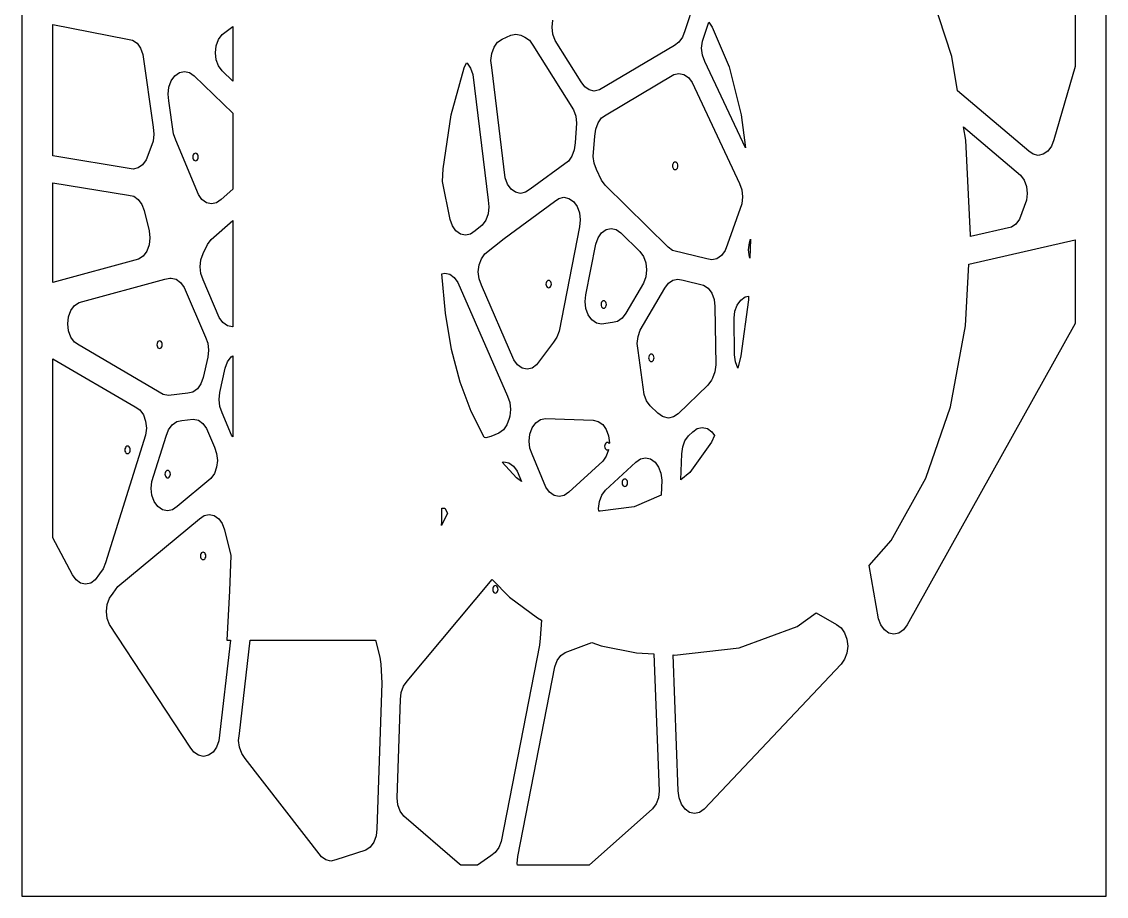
# Model space of a CAD drawing. Header units: metres. Extents: x 5 to 4553, y 5 to 890.
# Drawn here: x 4033 to 4553, y 5 to 424 of the extents above; entities that cross this region are included whole.
import ezdxf

# ---------------------------------------------------------------- set-up
doc = ezdxf.new("R2010")
doc.units = ezdxf.units.M

msp = doc.modelspace()

# ---------------------------------------------------------------- linework, layer by layer
for p, q in [((4033, 890), (4033, 5)), ((4553, 5), (4553, 890)), ((4538, 460.395), (4538, 402.898)), ((4478.9, 407.679), (4467.66, 442.32)), ((4355.51, 433.973), (4350.91, 419.945)), ((4048, 360.006), (4048, 422.981)), ((4048, 422.981), (4083.71, 416.061)), ((4129.11, 418.217), (4134.2, 421.994)), ((4134.2, 421.994), (4134.2, 395.813)), ((4287.3, 421.726), (4287.68, 425.063)), ((4287.68, 418.389), (4287.3, 421.726)), ((4359.39, 414.993), (4362.38, 424.11)), ((4362.38, 424.11), (4364.06, 421.697)), ((4364.06, 421.697), (4372.16, 402.725)), ((4083.71, 416.061), (4086.12, 415.532)), ((4127.38, 415.828), (4129.11, 418.217)), ((4261.17, 414.488), (4263.35, 416.022)), ((4263.35, 416.022), (4267.49, 417.866)), ((4267.49, 417.866), (4269.9, 418.395)), ((4269.9, 418.395), (4272.31, 417.866)), ((4272.31, 417.866), (4274.21, 416.993)), ((4274.21, 416.993), (4276.38, 415.459)), ((4288.79, 415.378), (4287.68, 418.389)), ((4349.8, 416.934), (4348.07, 414.545)), ((4350.91, 419.945), (4349.8, 416.934)), ((4086.12, 415.532), (4088.29, 413.998)), ((4088.29, 413.998), (4090.02, 411.609)), ((4090.02, 411.609), (4091.13, 408.598)), ((4125.89, 409.48), (4126.27, 412.817)), ((4126.27, 412.817), (4127.38, 415.828)), ((4258.34, 409.088), (4259.45, 412.099)), ((4259.45, 412.099), (4261.17, 414.488)), ((4276.38, 415.459), (4278.11, 413.07)), ((4278.11, 413.07), (4297.57, 382.037)), ((4301.23, 395.547), (4288.79, 415.378)), ((4345.9, 413.011), (4309.95, 391.624)), ((4348.07, 414.545), (4345.9, 413.011)), ((4359, 411.656), (4359.39, 414.993)), ((4359.39, 408.319), (4359, 411.656)), ((4091.13, 408.598), (4095.99, 373.717)), ((4126.27, 406.143), (4125.89, 409.48)), ((4127.38, 403.132), (4126.27, 406.143)), ((4257.96, 405.751), (4258.34, 409.088)), ((4258.34, 402.414), (4257.96, 405.751)), ((4360.49, 405.308), (4359.39, 408.319)), ((4481.65, 391.262), (4478.9, 407.679)), ((4108.63, 399.95), (4111.04, 400.479)), ((4111.04, 400.479), (4113.45, 399.95)), ((4129.11, 400.743), (4127.38, 403.132)), ((4134.2, 395.813), (4129.11, 400.743)), ((4238.84, 379.733), (4245.18, 402.175)), ((4245.18, 402.175), (4246.33, 404.626)), ((4246.33, 404.626), (4246.51, 404.501)), ((4246.51, 404.501), (4248.23, 402.112)), ((4248.23, 402.112), (4249.34, 399.101)), ((4264.76, 349.514), (4258.34, 402.414)), ((4379.99, 363.899), (4360.49, 405.308)), ((4372.16, 402.725), (4377.94, 379.778)), ((4538, 402.898), (4527.78, 367.74)), ((4103.62, 393.016), (4104.73, 396.027)), ((4104.73, 396.027), (4106.45, 398.416)), ((4106.45, 398.416), (4108.63, 399.95)), ((4113.45, 399.95), (4115.62, 398.416)), ((4115.62, 398.416), (4134.2, 380.434)), ((4249.34, 399.101), (4256.66, 338.864)), ((4302.96, 393.158), (4301.23, 395.547)), ((4313.21, 379.749), (4345.67, 399.063)), ((4345.67, 399.063), (4348.08, 399.592)), ((4348.08, 399.592), (4350.49, 399.063)), ((4350.49, 399.063), (4352.67, 397.529)), ((4352.67, 397.529), (4354.39, 395.14)), ((4103.24, 389.679), (4103.62, 393.016)), ((4305.13, 391.624), (4302.96, 393.158)), ((4307.54, 391.095), (4305.13, 391.624)), ((4309.95, 391.624), (4307.54, 391.095)), ((4354.39, 395.14), (4377.15, 346.793)), ((4515.78, 362.34), (4481.65, 391.262)), ((4103.62, 386.341), (4103.24, 389.679)), ((4105.83, 370.521), (4103.62, 386.341)), ((4134.2, 380.434), (4134.2, 344.044)), ((4235.03, 353.831), (4238.84, 379.733)), ((4297.57, 382.037), (4298.68, 379.027)), ((4311.03, 378.215), (4313.21, 379.749)), ((4377.94, 379.778), (4379.99, 363.899)), ((4299.06, 375.689), (4298.32, 366.3)), ((4298.68, 379.027), (4299.06, 375.689)), ((4308.2, 372.815), (4309.31, 375.826)), ((4309.31, 375.826), (4311.03, 378.215)), ((4095.99, 373.717), (4096.37, 370.379)), ((4096.37, 370.379), (4095.99, 367.042)), ((4106.94, 367.51), (4105.83, 370.521)), ((4307.05, 359.796), (4307.82, 369.478)), ((4307.82, 369.478), (4308.2, 372.815)), ((4485.64, 367.557), (4484.56, 373.945)), ((4484.56, 373.945), (4511.89, 350.788)), ((4094.88, 364.031), (4092.71, 358.16)), ((4095.99, 367.042), (4094.88, 364.031)), ((4117.7, 341.451), (4106.94, 367.51)), ((4298.32, 366.3), (4297.94, 362.963)), ((4487.88, 321.953), (4485.64, 367.557)), ((4526.67, 364.73), (4524.95, 362.34)), ((4527.78, 367.74), (4526.67, 364.73)), ((4086.4, 353.708), (4048, 360.006)), ((4115.1, 360.025), (4115.04, 359.469)), ((4115.04, 359.469), (4115.1, 358.913)), ((4115.28, 360.527), (4115.1, 360.025)), ((4115.1, 358.913), (4115.28, 358.411)), ((4115.57, 360.925), (4115.28, 360.527)), ((4115.93, 361.181), (4115.57, 360.925)), ((4116.34, 361.269), (4115.93, 361.181)), ((4116.74, 361.181), (4116.34, 361.269)), ((4117.1, 360.925), (4116.74, 361.181)), ((4117.39, 360.527), (4117.1, 360.925)), ((4117.57, 360.025), (4117.39, 360.527)), ((4117.39, 358.411), (4117.57, 358.913)), ((4117.64, 359.469), (4117.57, 360.025)), ((4117.57, 358.913), (4117.64, 359.469)), ((4296.83, 359.952), (4295.1, 357.563)), ((4297.94, 362.963), (4296.83, 359.952)), ((4307.43, 356.458), (4307.05, 359.796)), ((4517.95, 360.806), (4515.78, 362.34)), ((4520.36, 360.278), (4517.95, 360.806)), ((4522.77, 360.806), (4520.36, 360.278)), ((4524.95, 362.34), (4522.77, 360.806)), ((4088.81, 354.236), (4086.4, 353.708)), ((4090.99, 355.77), (4088.81, 354.236)), ((4092.71, 358.16), (4090.99, 355.77)), ((4115.28, 358.411), (4115.57, 358.013)), ((4115.57, 358.013), (4115.93, 357.757)), ((4115.93, 357.757), (4116.34, 357.669)), ((4116.34, 357.669), (4116.74, 357.757)), ((4116.74, 357.757), (4117.1, 358.013)), ((4117.1, 358.013), (4117.39, 358.411)), ((4234.77, 347.8), (4235.03, 353.831)), ((4295.1, 357.563), (4276.77, 344.114)), ((4308.54, 353.448), (4307.43, 356.458)), ((4345.08, 355.805), (4345.02, 355.249)), ((4345.02, 355.249), (4345.08, 354.693)), ((4345.27, 356.307), (4345.08, 355.805)), ((4345.08, 354.693), (4345.27, 354.191)), ((4345.56, 356.705), (4345.27, 356.307)), ((4345.27, 354.191), (4345.56, 353.793)), ((4345.92, 356.961), (4345.56, 356.705)), ((4345.56, 353.793), (4345.92, 353.537)), ((4346.32, 357.049), (4345.92, 356.961)), ((4346.72, 356.961), (4346.32, 357.049)), ((4347.08, 356.705), (4346.72, 356.961)), ((4346.72, 353.537), (4347.08, 353.793)), ((4347.37, 356.307), (4347.08, 356.705)), ((4347.08, 353.793), (4347.37, 354.191)), ((4347.56, 355.805), (4347.37, 356.307)), ((4347.37, 354.191), (4347.56, 354.693)), ((4347.62, 355.249), (4347.56, 355.805)), ((4347.56, 354.693), (4347.62, 355.249)), ((4265.87, 346.503), (4264.76, 349.514)), ((4310.99, 348.425), (4308.54, 353.448)), ((4312.71, 346.036), (4310.99, 348.425)), ((4345.92, 353.537), (4346.32, 353.449)), ((4346.32, 353.449), (4346.72, 353.537)), ((4511.89, 350.788), (4513.61, 348.398)), ((4048, 347.167), (4084.27, 341.217)), ((4048, 299.376), (4048, 347.167)), ((4134.2, 344.044), (4128.6, 339.062)), ((4238.38, 329.44), (4234.77, 347.8)), ((4267.6, 344.114), (4265.87, 346.503)), ((4269.77, 342.58), (4267.6, 344.114)), ((4276.77, 344.114), (4274.59, 342.58)), ((4342.91, 316.182), (4312.71, 346.036)), ((4377.15, 346.793), (4378.26, 343.783)), ((4378.26, 343.783), (4378.64, 340.445)), ((4513.61, 348.398), (4514.72, 345.388)), ((4514.72, 345.388), (4515.1, 342.05)), ((4084.27, 341.217), (4086.69, 340.689)), ((4086.69, 340.689), (4088.86, 339.155)), ((4088.86, 339.155), (4090.59, 336.766)), ((4119.43, 339.062), (4117.7, 341.451)), ((4121.6, 337.528), (4119.43, 339.062)), ((4128.6, 339.062), (4126.42, 337.528)), ((4256.66, 338.864), (4257.04, 335.526)), ((4264.24, 320.42), (4288.38, 338.13)), ((4272.18, 342.052), (4269.77, 342.58)), ((4274.59, 342.58), (4272.18, 342.052)), ((4288.38, 338.13), (4290.55, 339.664)), ((4290.55, 339.664), (4292.96, 340.192)), ((4292.96, 340.192), (4295.38, 339.664)), ((4295.38, 339.664), (4297.55, 338.13)), ((4297.55, 338.13), (4299.28, 335.741)), ((4378.64, 340.445), (4378.26, 337.108)), ((4514.72, 338.713), (4513.61, 335.702)), ((4515.1, 342.05), (4514.72, 338.713)), ((4090.59, 336.766), (4091.69, 333.755)), ((4091.69, 333.755), (4094.06, 324.069)), ((4124.01, 336.999), (4121.6, 337.528)), ((4126.42, 337.528), (4124.01, 336.999)), ((4257.04, 335.526), (4256.66, 332.189)), ((4299.28, 335.741), (4300.38, 332.73)), ((4378.26, 337.108), (4371.32, 317.661)), ((4513.61, 335.702), (4511.37, 329.719)), ((4123.89, 319.85), (4134.2, 329.024)), ((4134.2, 329.024), (4134.2, 278.061)), ((4239.49, 326.429), (4238.38, 329.44)), ((4255.55, 329.178), (4253.83, 326.789)), ((4256.66, 332.189), (4255.55, 329.178)), ((4300.38, 332.73), (4300.76, 329.392)), ((4300.76, 329.392), (4300.38, 326.055)), ((4511.37, 329.719), (4509.64, 327.329)), ((4094.06, 324.069), (4094.44, 320.732)), ((4241.21, 324.04), (4239.49, 326.429)), ((4243.39, 322.506), (4241.21, 324.04)), ((4245.8, 321.977), (4243.39, 322.506)), ((4248.21, 322.506), (4245.8, 321.977)), ((4250.38, 324.04), (4248.21, 322.506)), ((4253.83, 326.789), (4250.38, 324.04)), ((4300.38, 326.055), (4290.72, 276.038)), ((4309.33, 320.742), (4311.05, 323.131)), ((4311.05, 323.131), (4313.23, 324.665)), ((4313.23, 324.665), (4315.64, 325.194)), ((4315.64, 325.194), (4318.05, 324.665)), ((4318.05, 324.665), (4320.22, 323.131)), ((4320.22, 323.131), (4329.34, 314.116)), ((4507.47, 325.795), (4487.85, 321.316)), ((4509.64, 327.329), (4507.47, 325.795)), ((4094.06, 317.394), (4092.95, 314.383)), ((4094.44, 320.732), (4094.06, 317.394)), ((4120.02, 313.237), (4122.16, 317.46)), ((4122.16, 317.46), (4123.89, 319.85)), ((4255.1, 313.124), (4264.24, 320.42)), ((4303.53, 293.468), (4308.22, 317.731)), ((4308.22, 317.731), (4309.33, 320.742)), ((4371.32, 317.661), (4370.21, 314.651)), ((4381.52, 315.016), (4381.9, 318.354)), ((4381.9, 318.354), (4382.49, 320.017)), ((4382.49, 320.017), (4382.15, 310.998)), ((4487.12, 308.132), (4538, 319.747)), ((4487.85, 321.316), (4487.88, 321.953)), ((4538, 319.747), (4538, 279.693)), ((4092.95, 314.383), (4091.23, 311.994)), ((4118.92, 310.226), (4120.02, 313.237)), ((4253.38, 310.735), (4255.1, 313.124)), ((4329.34, 314.116), (4331.06, 311.727)), ((4345.08, 314.648), (4342.91, 316.182)), ((4361.49, 310.727), (4345.08, 314.648)), ((4368.49, 312.261), (4366.31, 310.727)), ((4370.21, 314.651), (4368.49, 312.261)), ((4381.9, 311.679), (4381.52, 315.016)), ((4089.05, 310.46), (4048, 299.376)), ((4091.23, 311.994), (4089.05, 310.46)), ((4118.54, 306.889), (4118.92, 310.226)), ((4118.92, 303.551), (4118.54, 306.889)), ((4251.89, 304.387), (4252.27, 307.724)), ((4252.27, 307.724), (4253.38, 310.735)), ((4331.06, 311.727), (4332.17, 308.716)), ((4332.17, 308.716), (4332.55, 305.379)), ((4363.9, 310.199), (4361.49, 310.727)), ((4366.31, 310.727), (4363.9, 310.199)), ((4382.15, 310.998), (4381.9, 311.679)), ((4485.5, 278.574), (4487.12, 308.132)), ((4120.02, 300.541), (4118.92, 303.551)), ((4234.38, 303.512), (4235.79, 303.822)), ((4236.14, 284.662), (4234.38, 303.512)), ((4235.79, 303.822), (4238.2, 303.293)), ((4238.2, 303.293), (4240.38, 301.759)), ((4240.38, 301.759), (4242.1, 299.37)), ((4252.27, 301.05), (4251.89, 304.387)), ((4332.17, 302.041), (4331.06, 299.031)), ((4332.55, 305.379), (4332.17, 302.041)), ((4060.51, 289.753), (4101.64, 300.858)), ((4101.64, 300.858), (4104.05, 301.387)), ((4104.05, 301.387), (4104.6, 301.386)), ((4104.6, 301.386), (4107.01, 300.857)), ((4107.01, 300.857), (4109.19, 299.323)), ((4109.19, 299.323), (4110.91, 296.934)), ((4110.91, 296.934), (4121.07, 273.158)), ((4127.74, 282.481), (4120.02, 300.541)), ((4242.1, 299.37), (4265.87, 244.828)), ((4253.38, 298.039), (4252.27, 301.05)), ((4269, 262.19), (4253.38, 298.039)), ((4284.42, 299.105), (4284.35, 298.549)), ((4284.35, 298.549), (4284.42, 297.993)), ((4284.6, 299.607), (4284.42, 299.105)), ((4284.42, 297.993), (4284.6, 297.491)), ((4284.89, 300.005), (4284.6, 299.607)), ((4284.6, 297.491), (4284.89, 297.093)), ((4285.25, 300.261), (4284.89, 300.005)), ((4284.89, 297.093), (4285.25, 296.837)), ((4285.65, 300.349), (4285.25, 300.261)), ((4285.25, 296.837), (4285.65, 296.749)), ((4286.06, 300.261), (4285.65, 300.349)), ((4285.65, 296.749), (4286.06, 296.837)), ((4286.42, 300.005), (4286.06, 300.261)), ((4286.06, 296.837), (4286.42, 297.093)), ((4286.71, 299.607), (4286.42, 300.005)), ((4286.42, 297.093), (4286.71, 297.491)), ((4286.89, 299.105), (4286.71, 299.607)), ((4286.71, 297.491), (4286.89, 297.993)), ((4286.96, 298.549), (4286.89, 299.105)), ((4286.89, 297.993), (4286.96, 298.549)), ((4331.06, 299.031), (4322.61, 284.588)), ((4329.59, 276.457), (4341.34, 296.525)), ((4341.34, 296.525), (4343.06, 298.914)), ((4343.06, 298.914), (4345.24, 300.448)), ((4345.24, 300.448), (4347.65, 300.977)), ((4347.65, 300.977), (4350.06, 300.448)), ((4350.06, 300.448), (4359.95, 298.085)), ((4359.95, 298.085), (4362.12, 296.551)), ((4362.12, 296.551), (4363.85, 294.162)), ((4303.15, 290.13), (4303.53, 293.468)), ((4363.85, 294.162), (4364.96, 291.151)), ((4377.75, 290.901), (4379.92, 292.435)), ((4379.92, 292.435), (4381.46, 292.773)), ((4381.46, 292.773), (4381.39, 290.952)), ((4056.61, 285.83), (4058.33, 288.219)), ((4058.33, 288.219), (4060.51, 289.753)), ((4303.53, 286.793), (4303.15, 290.13)), ((4304.64, 283.782), (4303.53, 286.793)), ((4310.81, 289.335), (4310.74, 288.779)), ((4310.74, 288.779), (4310.81, 288.223)), ((4310.99, 289.837), (4310.81, 289.335)), ((4310.81, 288.223), (4310.99, 287.721)), ((4311.28, 290.235), (4310.99, 289.837)), ((4310.99, 287.721), (4311.28, 287.323)), ((4311.64, 290.491), (4311.28, 290.235)), ((4311.28, 287.323), (4311.64, 287.067)), ((4312.04, 290.579), (4311.64, 290.491)), ((4311.64, 287.067), (4312.04, 286.979)), ((4312.44, 290.491), (4312.04, 290.579)), ((4312.04, 286.979), (4312.44, 287.067)), ((4312.81, 290.235), (4312.44, 290.491)), ((4312.44, 287.067), (4312.81, 287.323)), ((4313.09, 289.837), (4312.81, 290.235)), ((4312.81, 287.323), (4313.09, 287.721)), ((4313.28, 289.335), (4313.09, 289.837)), ((4313.09, 287.721), (4313.28, 288.223)), ((4313.34, 288.779), (4313.28, 289.335)), ((4313.28, 288.223), (4313.34, 288.779)), ((4364.96, 291.151), (4365.34, 287.814)), ((4365.34, 287.814), (4365.76, 259.762)), ((4374.91, 285.501), (4376.02, 288.512)), ((4376.02, 288.512), (4377.75, 290.901)), ((4381.39, 290.952), (4377.85, 264.084)), ((4055.12, 279.482), (4055.5, 282.819)), ((4055.5, 282.819), (4056.61, 285.83)), ((4129.47, 280.092), (4127.74, 282.481)), ((4239.12, 267.251), (4236.14, 284.662)), ((4306.37, 281.393), (4304.64, 283.782)), ((4308.54, 279.859), (4306.37, 281.393)), ((4320.88, 282.199), (4318.71, 280.665)), ((4322.61, 284.588), (4320.88, 282.199)), ((4374.53, 282.164), (4374.91, 285.501)), ((4374.8, 264.662), (4374.53, 282.164)), ((4055.5, 276.145), (4055.12, 279.482)), ((4056.61, 273.134), (4055.5, 276.145)), ((4131.64, 278.558), (4129.47, 280.092)), ((4134.05, 278.029), (4131.64, 278.558)), ((4134.2, 278.061), (4134.05, 278.029)), ((4290.72, 276.038), (4289.62, 273.027)), ((4310.95, 279.33), (4308.54, 279.859)), ((4316.3, 280.136), (4310.95, 279.33)), ((4318.71, 280.665), (4316.3, 280.136)), ((4328.48, 273.446), (4329.59, 276.457)), ((4538, 279.693), (4457.47, 135.1)), ((4478.36, 239.732), (4485.5, 278.574)), ((4058.33, 270.744), (4056.61, 273.134)), ((4060.51, 269.21), (4058.33, 270.744)), ((4098.06, 270.56), (4097.88, 270.058)), ((4098.35, 270.958), (4098.06, 270.56)), ((4098.71, 271.214), (4098.35, 270.958)), ((4099.12, 271.302), (4098.71, 271.214)), ((4099.52, 271.214), (4099.12, 271.302)), ((4099.88, 270.958), (4099.52, 271.214)), ((4100.17, 270.56), (4099.88, 270.958)), ((4100.35, 270.058), (4100.17, 270.56)), ((4121.07, 273.158), (4122.18, 270.147)), ((4287.89, 270.638), (4279.89, 259.801)), ((4289.62, 273.027), (4287.89, 270.638)), ((4328.1, 270.109), (4328.48, 273.446)), ((4100.9, 245.632), (4060.51, 269.21)), ((4097.88, 270.058), (4097.82, 269.502)), ((4097.82, 269.502), (4097.88, 268.945)), ((4097.88, 268.945), (4098.06, 268.444)), ((4098.06, 268.444), (4098.35, 268.045)), ((4098.35, 268.045), (4098.71, 267.79)), ((4098.71, 267.79), (4099.12, 267.702)), ((4099.12, 267.702), (4099.52, 267.79)), ((4099.52, 267.79), (4099.88, 268.045)), ((4099.88, 268.045), (4100.17, 268.444)), ((4100.17, 268.444), (4100.35, 268.945)), ((4100.42, 269.502), (4100.35, 270.058)), ((4100.35, 268.945), (4100.42, 269.502)), ((4122.18, 270.147), (4122.56, 266.81)), ((4122.56, 266.81), (4122.18, 263.472)), ((4243.29, 251.503), (4239.12, 267.251)), ((4328.48, 266.772), (4328.1, 270.109)), ((4331.42, 245.567), (4328.48, 266.772)), ((4048, 176.839), (4048, 262.752)), ((4048, 262.752), (4087.42, 239.74)), ((4122.18, 263.472), (4120.05, 253.684)), ((4130.55, 258.246), (4131.66, 261.256)), ((4131.66, 261.256), (4133.38, 263.646)), ((4133.38, 263.646), (4134.2, 264.218)), ((4134.2, 264.218), (4134.2, 225.239)), ((4270.72, 259.801), (4269, 262.19)), ((4333.61, 263.743), (4333.55, 263.187)), ((4333.55, 263.187), (4333.61, 262.631)), ((4333.79, 264.245), (4333.61, 263.743)), ((4333.61, 262.631), (4333.79, 262.129)), ((4334.08, 264.643), (4333.79, 264.245)), ((4333.79, 262.129), (4334.08, 261.731)), ((4334.44, 264.899), (4334.08, 264.643)), ((4334.08, 261.731), (4334.44, 261.475)), ((4334.85, 264.987), (4334.44, 264.899)), ((4334.44, 261.475), (4334.85, 261.387)), ((4335.25, 264.899), (4334.85, 264.987)), ((4334.85, 261.387), (4335.25, 261.475)), ((4335.61, 264.643), (4335.25, 264.899)), ((4335.25, 261.475), (4335.61, 261.731)), ((4335.9, 264.245), (4335.61, 264.643)), ((4335.61, 261.731), (4335.9, 262.129)), ((4336.08, 263.743), (4335.9, 264.245)), ((4335.9, 262.129), (4336.08, 262.631)), ((4336.15, 263.187), (4336.08, 263.743)), ((4336.08, 262.631), (4336.15, 263.187)), ((4375.18, 261.324), (4374.8, 264.662)), ((4376.29, 258.314), (4375.18, 261.324)), ((4377.85, 264.084), (4376.34, 258.244)), ((4127.99, 246.489), (4130.55, 258.246)), ((4272.9, 258.267), (4270.72, 259.801)), ((4275.31, 257.738), (4272.9, 258.267)), ((4277.72, 258.267), (4275.31, 257.738)), ((4279.89, 259.801), (4277.72, 258.267)), ((4365.38, 256.424), (4364.27, 253.414)), ((4365.76, 259.762), (4365.38, 256.424)), ((4376.34, 258.244), (4376.29, 258.314)), ((4118.94, 250.674), (4117.22, 248.284)), ((4120.05, 253.684), (4118.94, 250.674)), ((4248.54, 237.451), (4243.29, 251.503)), ((4362, 250.066), (4347.72, 236.385)), ((4363.73, 252.455), (4362, 250.066)), ((4364.27, 253.414), (4363.73, 252.455)), ((4103.31, 245.103), (4100.9, 245.632)), ((4112.63, 246.222), (4103.31, 245.103)), ((4115.04, 246.75), (4112.63, 246.222)), ((4117.22, 248.284), (4115.04, 246.75)), ((4127.61, 243.152), (4127.99, 246.489)), ((4265.87, 244.828), (4266.98, 241.817)), ((4332.53, 242.556), (4331.42, 245.567)), ((4087.42, 239.74), (4089.6, 238.206)), ((4127.99, 239.815), (4127.61, 243.152)), ((4129.1, 236.804), (4127.99, 239.815)), ((4266.98, 241.817), (4267.36, 238.48)), ((4334.26, 240.167), (4332.53, 242.556)), ((4337.98, 236.618), (4334.26, 240.167)), ((4466.45, 205.428), (4478.36, 239.732)), ((4089.6, 238.206), (4091.32, 235.817)), ((4091.32, 235.817), (4092.43, 232.806)), ((4133.6, 226.069), (4129.1, 236.804)), ((4254.79, 225.13), (4248.54, 237.451)), ((4266.77, 234.066), (4265.66, 231.055)), ((4266.98, 235.143), (4266.77, 234.066)), ((4267.36, 238.48), (4266.98, 235.143)), ((4281.66, 233.557), (4284.07, 234.085)), ((4284.07, 234.085), (4306.95, 233.248)), ((4340.15, 235.084), (4337.98, 236.618)), ((4340.73, 234.851), (4340.15, 235.084)), ((4343.14, 234.323), (4340.73, 234.851)), ((4345.55, 234.851), (4343.14, 234.323)), ((4347.72, 236.385), (4345.55, 234.851)), ((4092.43, 232.806), (4092.81, 229.469)), ((4092.81, 229.469), (4092.43, 226.131)), ((4103.41, 228.692), (4105.13, 231.081)), ((4105.13, 231.081), (4107.31, 232.615)), ((4107.31, 232.615), (4109.72, 233.144)), ((4109.72, 233.144), (4115.29, 233.813)), ((4115.29, 233.813), (4117.7, 233.284)), ((4117.7, 233.284), (4119.88, 231.75)), ((4119.88, 231.75), (4121.6, 229.361)), ((4121.6, 229.361), (4125.36, 220.39)), ((4265.66, 231.055), (4263.93, 228.666)), ((4276.65, 226.623), (4277.76, 229.633)), ((4277.76, 229.633), (4279.49, 232.023)), ((4279.49, 232.023), (4281.66, 233.557)), ((4306.95, 233.248), (4309.36, 232.72)), ((4309.36, 232.72), (4311.54, 231.186)), ((4311.54, 231.186), (4313.26, 228.796)), ((4354.73, 227.767), (4356.9, 229.301)), ((4356.9, 229.301), (4359.31, 229.83)), ((4359.31, 229.83), (4361.72, 229.301)), ((4361.72, 229.301), (4363.9, 227.767)), ((4092.43, 226.131), (4073.17, 164.968)), ((4095.45, 203.941), (4102.3, 225.681)), ((4102.3, 225.681), (4103.41, 228.692)), ((4134.2, 225.239), (4133.6, 226.069)), ((4254.93, 224.921), (4254.79, 225.13)), ((4255.46, 224.87), (4254.93, 224.921)), ((4257.87, 225.399), (4255.46, 224.87)), ((4261.76, 227.132), (4257.87, 225.399)), ((4263.93, 228.666), (4261.76, 227.132)), ((4276.27, 223.285), (4276.65, 226.623)), ((4313.26, 228.796), (4314.37, 225.786)), ((4314.37, 225.786), (4314.75, 222.448)), ((4351, 223.465), (4352.73, 225.854)), ((4352.73, 225.854), (4354.73, 227.767)), ((4365.15, 226.027), (4363.7, 222.748)), ((4363.9, 227.767), (4365.15, 226.027)), ((4082.52, 219.61), (4082.46, 219.053)), ((4082.46, 219.053), (4082.52, 218.497)), ((4082.7, 220.111), (4082.52, 219.61)), ((4082.52, 218.497), (4082.7, 217.995)), ((4082.99, 220.51), (4082.7, 220.111)), ((4083.35, 220.765), (4082.99, 220.51)), ((4083.76, 220.853), (4083.35, 220.765)), ((4084.16, 220.765), (4083.76, 220.853)), ((4084.52, 220.51), (4084.16, 220.765)), ((4084.81, 220.111), (4084.52, 220.51)), ((4084.99, 219.61), (4084.81, 220.111)), ((4084.81, 217.995), (4084.99, 218.497)), ((4085.06, 219.053), (4084.99, 219.61)), ((4084.99, 218.497), (4085.06, 219.053)), ((4125.36, 220.39), (4126.47, 217.38)), ((4276.65, 219.948), (4276.27, 223.285)), ((4277.76, 216.937), (4276.65, 219.948)), ((4312.54, 221.365), (4312.47, 220.809)), ((4312.47, 220.809), (4312.54, 220.252)), ((4312.72, 221.867), (4312.54, 221.365)), ((4312.54, 220.252), (4312.72, 219.751)), ((4313.01, 222.265), (4312.72, 221.867)), ((4312.72, 219.751), (4313.01, 219.352)), ((4313.37, 222.521), (4313.01, 222.265)), ((4313.01, 219.352), (4313.37, 219.097)), ((4314.37, 219.111), (4313.26, 216.1)), ((4313.77, 222.609), (4313.37, 222.521)), ((4313.37, 219.097), (4313.77, 219.009)), ((4314.17, 222.521), (4313.77, 222.609)), ((4313.77, 219.009), (4314.17, 219.097)), ((4314.54, 222.265), (4314.17, 222.521)), ((4314.17, 219.097), (4314.39, 219.248)), ((4314.39, 219.248), (4314.37, 219.111)), ((4314.71, 222.029), (4314.54, 222.265)), ((4314.75, 222.448), (4314.71, 222.029)), ((4349.52, 217.117), (4349.9, 220.454)), ((4349.9, 220.454), (4351, 223.465)), ((4363.7, 222.748), (4353.28, 208.281)), ((4082.7, 217.995), (4082.99, 217.597)), ((4082.99, 217.597), (4083.35, 217.341)), ((4083.35, 217.341), (4083.76, 217.253)), ((4083.76, 217.253), (4084.16, 217.341)), ((4084.16, 217.341), (4084.52, 217.597)), ((4084.52, 217.597), (4084.81, 217.995)), ((4126.47, 217.38), (4126.85, 214.042)), ((4126.85, 214.042), (4126.47, 210.705)), ((4263.3, 213.158), (4264.2, 213.354)), ((4264.2, 213.354), (4266.61, 212.826)), ((4284.37, 201.139), (4277.76, 216.937)), ((4311.54, 213.711), (4295.26, 198.75)), ((4313.26, 216.1), (4311.54, 213.711)), ((4312.83, 199.752), (4327.49, 213.223)), ((4327.49, 213.223), (4329.66, 214.757)), ((4329.66, 214.757), (4332.07, 215.285)), ((4332.07, 215.285), (4334.48, 214.757)), ((4334.48, 214.757), (4336.66, 213.223)), ((4336.66, 213.223), (4338.38, 210.834)), ((4349.02, 204.716), (4349.52, 217.117)), ((4101.95, 208.494), (4101.76, 207.992)), ((4102.24, 208.892), (4101.95, 208.494)), ((4102.6, 209.148), (4102.24, 208.892)), ((4103, 209.236), (4102.6, 209.148)), ((4103.4, 209.148), (4103, 209.236)), ((4103.76, 208.892), (4103.4, 209.148)), ((4104.05, 208.494), (4103.76, 208.892)), ((4104.24, 207.992), (4104.05, 208.494)), ((4126.47, 210.705), (4125.36, 207.694)), ((4270.24, 205.675), (4263.3, 213.158)), ((4266.61, 212.826), (4268.78, 211.292)), ((4268.78, 211.292), (4270.51, 208.903)), ((4270.51, 208.903), (4272.63, 203.827)), ((4338.38, 210.834), (4339.49, 207.823)), ((4353.28, 208.281), (4349.02, 204.716)), ((4095.07, 200.604), (4095.45, 203.941)), ((4101.76, 207.992), (4101.7, 207.436)), ((4101.7, 207.436), (4101.76, 206.879)), ((4101.76, 206.879), (4101.95, 206.378)), ((4101.95, 206.378), (4102.24, 205.979)), ((4102.24, 205.979), (4102.6, 205.724)), ((4102.6, 205.724), (4103, 205.636)), ((4103, 205.636), (4103.4, 205.724)), ((4103.4, 205.724), (4103.76, 205.979)), ((4103.76, 205.979), (4104.05, 206.378)), ((4104.05, 206.378), (4104.24, 206.879)), ((4104.3, 207.436), (4104.24, 207.992)), ((4104.24, 206.879), (4104.3, 207.436)), ((4123.64, 205.305), (4107.46, 191.866)), ((4125.36, 207.694), (4123.64, 205.305)), ((4272.63, 203.827), (4270.24, 205.675)), ((4320.93, 203.847), (4320.87, 203.291)), ((4320.87, 203.291), (4320.93, 202.735)), ((4321.12, 204.349), (4320.93, 203.847)), ((4321.41, 204.747), (4321.12, 204.349)), ((4321.77, 205.003), (4321.41, 204.747)), ((4322.17, 205.091), (4321.77, 205.003)), ((4322.57, 205.003), (4322.17, 205.091)), ((4322.93, 204.747), (4322.57, 205.003)), ((4323.22, 204.349), (4322.93, 204.747)), ((4323.41, 203.847), (4323.22, 204.349)), ((4323.47, 203.291), (4323.41, 203.847)), ((4323.41, 202.735), (4323.47, 203.291)), ((4339.49, 207.823), (4339.87, 204.485)), ((4339.87, 204.485), (4339.59, 197.37)), ((4449.78, 175.662), (4466.45, 205.428)), ((4095.45, 197.266), (4095.07, 200.604)), ((4286.09, 198.75), (4284.37, 201.139)), ((4288.27, 197.216), (4286.09, 198.75)), ((4295.26, 198.75), (4293.09, 197.216)), ((4311.11, 197.362), (4312.83, 199.752)), ((4320.93, 202.735), (4321.12, 202.233)), ((4321.12, 202.233), (4321.41, 201.835)), ((4321.41, 201.835), (4321.77, 201.579)), ((4321.77, 201.579), (4322.17, 201.491)), ((4322.17, 201.491), (4322.57, 201.579)), ((4322.57, 201.579), (4322.93, 201.835)), ((4322.93, 201.835), (4323.22, 202.233)), ((4323.22, 202.233), (4323.41, 202.735)), ((4096.56, 194.256), (4095.45, 197.266)), ((4098.29, 191.866), (4096.56, 194.256)), ((4290.68, 196.687), (4288.27, 197.216)), ((4293.09, 197.216), (4290.68, 196.687)), ((4309.62, 191.014), (4310, 194.352)), ((4310, 194.352), (4311.11, 197.362)), ((4339.59, 197.37), (4326.6, 191.747)), ((4100.46, 190.332), (4098.29, 191.866)), ((4102.87, 189.804), (4100.46, 190.332)), ((4105.28, 190.332), (4102.87, 189.804)), ((4107.46, 191.866), (4105.28, 190.332)), ((4118.28, 186.065), (4120.45, 187.599)), ((4120.45, 187.599), (4122.86, 188.128)), ((4122.86, 188.128), (4125.27, 187.599)), ((4125.27, 187.599), (4127.45, 186.065)), ((4237.2, 188.754), (4234.31, 182.772)), ((4234.38, 184.615), (4234.48, 191.118)), ((4234.48, 191.118), (4235.92, 191.118)), ((4235.92, 191.118), (4237.2, 188.754)), ((4309.76, 189.731), (4309.62, 191.014)), ((4310.32, 189.68), (4309.76, 189.731)), ((4326.6, 191.747), (4310.32, 189.68)), ((4079.16, 153.577), (4118.28, 186.065)), ((4127.45, 186.065), (4129.17, 183.676)), ((4129.17, 183.676), (4130.28, 180.665)), ((4234.31, 182.772), (4234.38, 184.615)), ((4057.35, 159.091), (4048, 176.839)), ((4130.28, 180.665), (4133.27, 168.409)), ((4439.37, 163.604), (4449.78, 175.662)), ((4118.75, 168.774), (4118.69, 168.217)), ((4118.69, 168.217), (4118.75, 167.661)), ((4118.94, 169.275), (4118.75, 168.774)), ((4118.75, 167.661), (4118.94, 167.159)), ((4119.23, 169.674), (4118.94, 169.275)), ((4118.94, 167.159), (4119.23, 166.761)), ((4119.59, 169.929), (4119.23, 169.674)), ((4119.23, 166.761), (4119.59, 166.506)), ((4119.99, 170.017), (4119.59, 169.929)), ((4119.59, 166.506), (4119.99, 166.417)), ((4120.39, 169.929), (4119.99, 170.017)), ((4119.99, 166.417), (4120.39, 166.506)), ((4120.75, 169.674), (4120.39, 169.929)), ((4120.39, 166.506), (4120.75, 166.761)), ((4121.04, 169.275), (4120.75, 169.674)), ((4120.75, 166.761), (4121.04, 167.159)), ((4121.23, 168.774), (4121.04, 169.275)), ((4121.04, 167.159), (4121.23, 167.661)), ((4121.29, 168.217), (4121.23, 168.774)), ((4121.23, 167.661), (4121.29, 168.217)), ((4133.27, 168.409), (4132.58, 151.49)), ((4072.07, 161.957), (4070.34, 159.568)), ((4073.17, 164.968), (4072.07, 161.957)), ((4443.74, 138.111), (4439.37, 163.604)), ((4059.07, 156.701), (4057.35, 159.091)), ((4061.25, 155.167), (4059.07, 156.701)), ((4068.24, 156.701), (4066.07, 155.167)), ((4070.34, 159.568), (4068.24, 156.701)), ((4217.8, 108.115), (4258.62, 156.932)), ((4258.62, 156.932), (4266.95, 148.424)), ((4063.66, 154.639), (4061.25, 155.167)), ((4066.07, 155.167), (4063.66, 154.639)), ((4076.79, 150.343), (4079.16, 153.577)), ((4132.58, 151.49), (4131.32, 127.857)), ((4258.87, 152.742), (4258.81, 152.186)), ((4258.81, 152.186), (4258.87, 151.629)), ((4259.06, 153.244), (4258.87, 152.742)), ((4258.87, 151.629), (4259.06, 151.128)), ((4259.34, 153.642), (4259.06, 153.244)), ((4259.06, 151.128), (4259.34, 150.729)), ((4259.71, 153.898), (4259.34, 153.642)), ((4260.11, 153.986), (4259.71, 153.898)), ((4260.51, 153.898), (4260.11, 153.986)), ((4260.87, 153.642), (4260.51, 153.898)), ((4261.16, 153.244), (4260.87, 153.642)), ((4260.87, 150.729), (4261.16, 151.128)), ((4261.34, 152.742), (4261.16, 153.244)), ((4261.16, 151.128), (4261.34, 151.629)), ((4261.41, 152.186), (4261.34, 152.742)), ((4261.34, 151.629), (4261.41, 152.186)), ((4073.96, 144.943), (4075.07, 147.954)), ((4075.07, 147.954), (4076.79, 150.343)), ((4259.34, 150.729), (4259.71, 150.474)), ((4259.71, 150.474), (4260.11, 150.386)), ((4260.11, 150.386), (4260.51, 150.474)), ((4260.51, 150.474), (4260.87, 150.729)), ((4266.95, 148.424), (4280.31, 138.46)), ((4073.58, 141.606), (4073.96, 144.943)), ((4073.96, 138.268), (4073.58, 141.606)), ((4404.76, 134.417), (4413.92, 140.908)), ((4413.92, 140.908), (4423.66, 135.25)), ((4075.07, 135.258), (4073.96, 138.268)), ((4113.85, 76.543), (4075.07, 135.258)), ((4280.31, 138.46), (4282.29, 137.41)), ((4282.29, 137.41), (4281.59, 128.821)), ((4423.66, 135.25), (4425.83, 133.716)), ((4444.85, 135.1), (4443.74, 138.111)), ((4377.06, 124.105), (4404.76, 134.417)), ((4425.83, 133.716), (4427.56, 131.326)), ((4427.56, 131.326), (4428.67, 128.316)), ((4446.58, 132.711), (4444.85, 135.1)), ((4448.75, 131.177), (4446.58, 132.711)), ((4451.16, 130.648), (4448.75, 131.177)), ((4453.57, 131.177), (4451.16, 130.648)), ((4455.75, 132.711), (4453.57, 131.177)), ((4457.47, 135.1), (4455.75, 132.711)), ((4133.12, 127.857), (4127.57, 79.5536)), ((4131.32, 127.857), (4133.12, 127.857)), ((4137.39, 83.1077), (4142.53, 127.857)), ((4142.53, 127.857), (4202.63, 127.857)), ((4202.63, 127.857), (4204.75, 119.67)), ((4281.21, 125.484), (4262.9, 31.3397)), ((4281.59, 128.821), (4281.21, 125.484)), ((4293.62, 121.939), (4306.35, 126.684)), ((4306.35, 126.684), (4310.82, 125.116)), ((4310.82, 125.116), (4327.79, 121.78)), ((4428.67, 128.316), (4429.05, 124.978)), ((4429.05, 124.978), (4428.67, 121.641)), ((4204.75, 119.67), (4205.13, 116.333)), ((4289.72, 118.015), (4291.45, 120.405)), ((4291.45, 120.405), (4293.62, 121.939)), ((4327.79, 121.78), (4336.12, 121.269)), ((4336.12, 121.269), (4338.67, 55.6327)), ((4347.81, 55.5061), (4345.28, 120.707)), ((4345.28, 120.707), (4345.9, 120.668)), ((4345.9, 120.668), (4377.06, 124.105)), ((4428.67, 121.641), (4427.56, 118.63)), ((4205.13, 116.333), (4205.73, 107.164)), ((4270.93, 24.052), (4288.61, 115.005)), ((4288.61, 115.005), (4289.72, 118.015)), ((4425.83, 116.241), (4360.2, 46.7688)), ((4427.56, 118.63), (4425.83, 116.241)), ((4205.73, 107.164), (4203.31, 37.3706)), ((4214.97, 102.715), (4216.08, 105.725)), ((4216.08, 105.725), (4217.8, 108.115)), ((4212.95, 52.1498), (4214.59, 99.3772)), ((4214.59, 99.3772), (4214.97, 102.715)), ((4127.57, 79.5536), (4126.47, 76.543)), ((4137.01, 79.7703), (4137.39, 83.1077)), ((4137.39, 76.4329), (4137.01, 79.7703)), ((4115.57, 74.1537), (4113.85, 76.543)), ((4117.75, 72.6196), (4115.57, 74.1537)), ((4124.74, 74.1537), (4122.57, 72.6196)), ((4126.47, 76.543), (4124.74, 74.1537)), ((4138.5, 73.4222), (4137.39, 76.4329)), ((4140.22, 71.0329), (4138.5, 73.4222)), ((4120.16, 72.091), (4117.75, 72.6196)), ((4122.57, 72.6196), (4120.16, 72.091)), ((4176.68, 23.9846), (4140.22, 71.0329)), ((4213.33, 48.8124), (4212.95, 52.1498)), ((4338.29, 52.2953), (4337.18, 49.2846)), ((4338.67, 55.6327), (4338.29, 52.2953)), ((4348.19, 52.1687), (4347.81, 55.5061)), ((4349.3, 49.1581), (4348.19, 52.1687)), ((4214.44, 45.8017), (4213.33, 48.8124)), ((4335.46, 46.8953), (4305.06, 20)), ((4337.18, 49.2846), (4335.46, 46.8953)), ((4351.03, 46.7688), (4349.3, 49.1581)), ((4216.17, 43.4124), (4214.44, 45.8017)), ((4242.95, 20.3907), (4216.17, 43.4124)), ((4353.2, 45.2347), (4351.03, 46.7688)), ((4355.61, 44.7061), (4353.2, 45.2347)), ((4358.02, 45.2347), (4355.61, 44.7061)), ((4360.2, 46.7688), (4358.02, 45.2347)), ((4203.31, 37.3706), (4202.93, 34.0332)), ((4202.93, 34.0332), (4201.82, 31.0225)), ((4262.9, 31.3397), (4261.79, 28.329)), ((4197.92, 27.0992), (4183.67, 22.4506)), ((4200.1, 28.6332), (4197.92, 27.0992)), ((4201.82, 31.0225), (4200.1, 28.6332)), ((4261.79, 28.329), (4260.07, 25.9397)), ((4178.85, 22.4506), (4176.68, 23.9846)), ((4181.26, 21.922), (4178.85, 22.4506)), ((4183.67, 22.4506), (4181.26, 21.922)), ((4257.89, 24.4056), (4251.58, 20)), ((4260.07, 25.9397), (4257.89, 24.4056)), ((4270.55, 20.7146), (4270.93, 24.052)), ((4243.5, 20), (4242.95, 20.3907)), ((4251.58, 20), (4243.5, 20)), ((4270.63, 20), (4270.55, 20.7146)), ((4305.06, 20), (4270.63, 20)), ((4033, 5), (4553, 5))]:
    msp.add_line(p, q)

doc.saveas('drawing.dxf')
